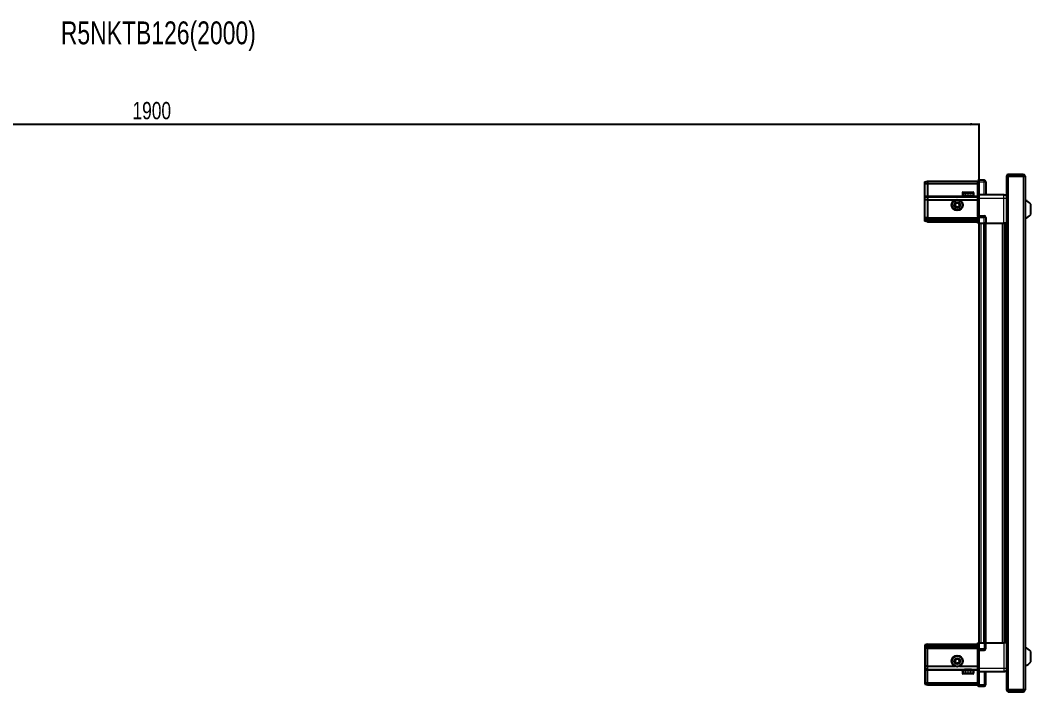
# Model space of a CAD drawing. Header units: millimetres. Extents: x 1315 to 6233, y -1323 to 1654.
# Drawn here: x 3687 to 4857, y 877 to 1654 of the extents above; entities that cross this region are included whole.
import ezdxf

# ---------------------------------------------------------------- set-up
doc = ezdxf.new("R2010")
doc.units = ezdxf.units.MM
doc.layers.add('FORMAT', color=7, linetype='Continuous')
doc.styles.add('SLDTEXTSTYLE0', font='TXT', dxfattribs={"width": 0.75})
doc.dimstyles.new('SLDDIMSTYLE0', dxfattribs={"dimtxt": 20, "dimasz": 10, "dimexe": 0, "dimexo": 0.0625, "dimgap": 5, "dimtad": 2, "dimdec": 1, "dimrnd": 1e-09, "dimzin": 12, "dimdsep": 46, "dimtxsty": 'SLDTEXTSTYLE0', "dimsah": 1, "dimcen": 0.09, "dimadec": 0, "dimazin": 3, "dimtfac": 1, "dimtofl": 0, "dimtmove": 0, "dimatfit": 3, "dimfxl": 0, "dimfrac": 2, "dimtolj": 1, "dimtzin": 12, "dimarcsym": 0})

# ---------------------------------------------------------------- blocks, each defined once
blk = doc.blocks.new('_D_5')
at = {"layer": 'FORMAT'}
for p, q in [((2897, 1419.3), (2897, 1534.8)), ((2897, 1533.8), (4797, 1533.8)), ((4797, 1419.3), (4797, 1534.8))]:
    blk.add_line(p, q, dxfattribs=at)
for points in [[(2897, 1533.8), (2907, 1532.3), (2907, 1535.4)], [(4797, 1533.8), (4787, 1535.4), (4787, 1532.3)]]:
    blk.add_solid(points, dxfattribs=at)
at = {"layer": 'FORMAT', "insert": (3817.4, 1559.6), "char_height": 20, "attachment_point": 1, "style": 'SLDTEXTSTYLE0'}
blk.add_mtext('1900', dxfattribs=at)

msp = doc.modelspace()

# ---------------------------------------------------------------- linework, layer by layer
at = {"color": 7, "linetype": 'Continuous', "lineweight": 25}
for p, q in [((4828.83, 1473.72), (4828.83, 1461.32)), ((4830.33, 1473.72), (4830.33, 1461.32)), ((4830.83, 1460.82), (4830.83, 1473.72)), ((4830.83, 1473.72), (4848.23, 1473.72)), ((4848.23, 1475.82), (4830.93, 1475.82)), ((4848.23, 1474.32), (4830.93, 1474.32)), ((4848.23, 1474.32), (4848.23, 1475.82)), ((4848.23, 1473.72), (4850.33, 1473.72)), ((4850.33, 1473.72), (4850.33, 878.92)), ((4734.33, 1467.02), (4737.33, 1467.82)), ((4734.33, 1465.17), (4734.33, 1467.02)), ((4734.33, 1465.17), (4737.33, 1465.32)), ((4734.33, 1450.82), (4734.33, 1465.17)), ((4737.33, 1467.82), (4737.33, 1465.32)), ((4737.33, 1467.82), (4795.63, 1467.82)), ((4737.33, 1465.32), (4737.33, 1450.82)), ((4737.33, 1465.32), (4795.63, 1465.32)), ((4796.49, 1469.32), (4795.63, 1468.82)), ((4796.49, 1469.32), (4795.63, 1468.82)), ((4795.63, 1468.82), (4795.63, 1467.32)), ((4795.63, 1452.52), (4795.63, 1467.32)), ((4796.83, 1469.32), (4796.49, 1469.32)), ((4796.83, 1469.32), (4796.49, 1469.32)), ((4796.83, 1469.32), (4796.83, 1469.32)), ((4796.83, 1467.32), (4796.83, 1469.32)), ((4796.83, 1469.32), (4802.83, 1469.32)), ((4796.83, 1467.32), (4796.83, 1452.52)), ((4804.83, 1467.32), (4804.83, 1452.32)), ((4734.33, 1449.02), (4734.33, 1450.82)), ((4737.33, 1450.82), (4737.33, 1449.82)), ((4777.83, 1454.22), (4777.83, 1451.32)), ((4777.83, 1451.32), (4777.86, 1451.32)), ((4777.98, 1451.82), (4777.86, 1451.82)), ((4777.86, 1451.82), (4777.86, 1451.32)), ((4777.86, 1451.32), (4777.98, 1451.32)), ((4777.98, 1451.82), (4777.98, 1451.32)), ((4777.98, 1451.32), (4778.39, 1451.32)), ((4778.73, 1451.82), (4778.39, 1451.82)), ((4778.39, 1451.82), (4778.39, 1451.32)), ((4778.39, 1451.32), (4778.73, 1451.32)), ((4778.63, 1455.02), (4790.03, 1455.02)), ((4778.73, 1451.82), (4778.73, 1451.32)), ((4778.73, 1451.32), (4779.51, 1451.32)), ((4780.03, 1451.82), (4779.51, 1451.82)), ((4779.51, 1451.82), (4779.51, 1451.32)), ((4779.51, 1451.32), (4780.03, 1451.32)), ((4779.93, 1451.32), (4779.93, 1451.22)), ((4779.93, 1451.22), (4788.73, 1451.22)), ((4780.03, 1451.82), (4780.03, 1451.32)), ((4780.03, 1451.32), (4781.09, 1451.32)), ((4780.33, 1450.82), (4781.02, 1450.34)), ((4780.33, 1450.82), (4788.33, 1450.82)), ((4781.02, 1450.34), (4780.33, 1449.86)), ((4781.02, 1450.34), (4787.64, 1450.34)), ((4781.75, 1451.82), (4781.09, 1451.82)), ((4781.09, 1451.82), (4781.09, 1451.32)), ((4781.09, 1451.32), (4781.75, 1451.32)), ((4781.75, 1451.82), (4781.75, 1451.32)), ((4781.75, 1451.32), (4782.99, 1451.32)), ((4783.72, 1451.82), (4782.99, 1451.82)), ((4782.99, 1451.82), (4782.99, 1451.32)), ((4782.99, 1451.32), (4783.42, 1451.32)), ((4783.42, 1451.82), (4783.42, 1451.32)), ((4783.72, 1451.82), (4783.72, 1451.32)), ((4783.72, 1451.32), (4785.02, 1451.32)), ((4785.75, 1451.82), (4785.02, 1451.82)), ((4785.02, 1451.82), (4785.02, 1451.32)), ((4785.29, 1451.82), (4785.29, 1451.32)), ((4785.29, 1451.32), (4785.75, 1451.32)), ((4785.75, 1451.82), (4785.75, 1451.32)), ((4785.75, 1451.32), (4786.98, 1451.32)), ((4787.64, 1451.82), (4786.98, 1451.82)), ((4786.98, 1451.82), (4786.98, 1451.32)), ((4786.98, 1451.32), (4787.64, 1451.32)), ((4787.64, 1451.82), (4787.64, 1451.32)), ((4787.64, 1451.32), (4788.69, 1451.32)), ((4787.64, 1450.34), (4788.33, 1450.82)), ((4788.33, 1449.86), (4787.64, 1450.34)), ((4789.21, 1451.82), (4788.69, 1451.82)), ((4788.69, 1451.82), (4788.69, 1451.32)), ((4788.69, 1451.32), (4789.21, 1451.32)), ((4788.73, 1451.22), (4788.73, 1451.32)), ((4789.21, 1451.82), (4789.21, 1451.32)), ((4789.21, 1451.32), (4789.96, 1451.32)), ((4790.29, 1451.82), (4789.96, 1451.82)), ((4789.96, 1451.82), (4789.96, 1451.32)), ((4789.96, 1451.32), (4790.29, 1451.32)), ((4790.29, 1451.82), (4790.29, 1451.32)), ((4790.29, 1451.32), (4790.69, 1451.32)), ((4790.8, 1451.82), (4790.69, 1451.82)), ((4790.69, 1451.82), (4790.69, 1451.32)), ((4790.69, 1451.32), (4790.8, 1451.32)), ((4790.8, 1451.82), (4790.8, 1451.32)), ((4790.8, 1451.32), (4790.83, 1451.32)), ((4790.83, 1451.32), (4790.83, 1454.22)), ((4795.63, 1452.32), (4795.63, 1452.52)), ((4796.83, 1452.32), (4795.63, 1452.32)), ((4795.63, 1448.32), (4795.63, 1452.32)), ((4796.83, 1452.52), (4796.83, 1452.32)), ((4796.83, 1452.32), (4796.83, 1448.32)), ((4796.83, 1452.32), (4825.83, 1452.32)), ((4828.73, 1460.82), (4828.73, 891.82)), ((4828.73, 1460.82), (4830.83, 1460.82)), ((4828.83, 1461.32), (4830.33, 1461.32)), ((4734.33, 1449.02), (4737.33, 1449.82)), ((4734.33, 1445.99), (4734.33, 1449.02)), ((4737.33, 1446.32), (4734.33, 1445.99)), ((4734.33, 1425.82), (4734.33, 1445.99)), ((4737.33, 1449.82), (4737.33, 1446.32)), ((4737.33, 1449.82), (4795.63, 1449.82)), ((4737.33, 1446.32), (4737.33, 1425.82)), ((4737.33, 1446.32), (4769.33, 1446.32)), ((4774.33, 1446.32), (4795.63, 1446.32)), ((4780.33, 1449.86), (4780.33, 1449.82)), ((4780.33, 1449.86), (4788.33, 1449.86)), ((4788.33, 1449.82), (4788.33, 1449.86)), ((4795.63, 1428.02), (4795.63, 1448.32)), ((4796.83, 1448.32), (4796.83, 1428.02)), ((4856.93, 1429.32), (4856.93, 1441.32)), ((4795.63, 1427.82), (4795.63, 1428.02)), ((4796.83, 1427.82), (4795.63, 1427.82)), ((4795.63, 1427.82), (4795.63, 1427.15)), ((4795.63, 1419.32), (4795.63, 1427.15)), ((4796.83, 1428.02), (4796.83, 1427.82)), ((4796.83, 1425.82), (4796.83, 1427.82)), ((4796.83, 1427.82), (4802.83, 1427.82)), ((4796.83, 1425.82), (4796.83, 1427.82)), ((4734.33, 1424.02), (4734.33, 1425.82)), ((4737.33, 1424.82), (4734.33, 1424.02)), ((4734.33, 1423.28), (4734.33, 1424.02)), ((4737.33, 1423.82), (4734.33, 1423.28)), ((4734.33, 1422.78), (4734.33, 1423.28)), ((4737.33, 1422.32), (4734.33, 1422.78)), ((4734.33, 1421.63), (4734.33, 1422.78)), ((4737.33, 1420.82), (4734.33, 1421.63)), ((4737.33, 1425.82), (4737.33, 1424.82)), ((4737.33, 1424.82), (4737.33, 1423.82)), ((4737.33, 1424.82), (4795.63, 1424.82)), ((4737.33, 1423.82), (4737.33, 1422.32)), ((4737.33, 1423.82), (4795.63, 1423.82)), ((4737.33, 1422.32), (4737.33, 1420.82)), ((4737.33, 1422.32), (4795.63, 1422.32)), ((4737.33, 1420.82), (4795.63, 1420.82)), ((4796.49, 1419.32), (4795.63, 1419.32)), ((4796.49, 1425.82), (4796.49, 1419.32)), ((4796.83, 1419.32), (4796.49, 1419.32)), ((4796.83, 1425.82), (4796.83, 1419.32)), ((4796.83, 1419.32), (4802.83, 1419.32)), ((4796.98, 1419.32), (4796.98, 933.32)), ((4804.83, 1419.32), (4802.83, 1419.32)), ((4804.18, 1419.32), (4804.18, 933.32)), ((4804.83, 1425.82), (4804.83, 1419.32)), ((4804.83, 1419.32), (4825.83, 1419.32)), ((4826.85, 933.32), (4826.85, 1419.32)), ((4826.88, 933.32), (4826.88, 1419.32)), ((4828.68, 1419.32), (4828.68, 933.32)), ((4737.33, 931.82), (4734.33, 931.02)), ((4734.33, 931.02), (4734.33, 929.87)), ((4737.33, 930.32), (4734.33, 929.87)), ((4734.33, 929.87), (4734.33, 929.37)), ((4737.33, 928.82), (4734.33, 929.37)), ((4734.33, 929.37), (4734.33, 928.63)), ((4737.33, 927.82), (4734.33, 928.63)), ((4734.33, 928.63), (4734.33, 926.82)), ((4734.33, 926.82), (4734.33, 906.66)), ((4737.33, 930.32), (4737.33, 931.82)), ((4737.33, 931.82), (4795.63, 931.82)), ((4737.33, 928.82), (4737.33, 930.32)), ((4737.33, 930.32), (4795.63, 930.32)), ((4737.33, 928.82), (4795.63, 928.82)), ((4737.33, 927.82), (4737.33, 928.82)), ((4737.33, 927.82), (4795.63, 927.82)), ((4737.33, 926.82), (4737.33, 927.82)), ((4737.33, 906.32), (4737.33, 926.82)), ((4795.63, 925.5), (4795.63, 933.32)), ((4795.63, 933.32), (4796.49, 933.32)), ((4795.63, 925.5), (4795.63, 924.82)), ((4796.83, 924.82), (4795.63, 924.82)), ((4795.63, 924.62), (4795.63, 924.82)), ((4795.63, 904.32), (4795.63, 924.62)), ((4796.49, 933.32), (4796.49, 933.32)), ((4796.49, 933.32), (4796.49, 926.82)), ((4796.83, 933.32), (4796.49, 933.32)), ((4796.83, 933.32), (4796.83, 926.82)), ((4796.83, 933.32), (4796.83, 933.32)), ((4796.83, 933.32), (4802.83, 933.32)), ((4796.83, 933.32), (4796.83, 926.82)), ((4796.83, 924.82), (4796.83, 926.82)), ((4796.83, 924.82), (4796.83, 924.62)), ((4796.83, 924.82), (4802.83, 924.82)), ((4796.83, 924.62), (4796.83, 904.32)), ((4804.83, 933.32), (4802.83, 933.32)), ((4804.83, 926.82), (4804.83, 933.32)), ((4804.83, 933.32), (4825.83, 933.32)), ((4856.93, 911.32), (4856.93, 923.32)), ((4737.33, 906.32), (4734.33, 906.66)), ((4734.33, 906.66), (4734.33, 903.63)), ((4734.33, 903.63), (4737.33, 902.82)), ((4734.33, 903.63), (4734.33, 901.82)), ((4734.33, 901.82), (4734.33, 887.48)), ((4737.33, 906.32), (4769.33, 906.32)), ((4737.33, 902.82), (4737.33, 906.32)), ((4737.33, 902.82), (4795.63, 902.82)), ((4737.33, 901.82), (4737.33, 902.82)), ((4737.33, 887.32), (4737.33, 901.82)), ((4774.33, 906.32), (4795.63, 906.32)), ((4777.83, 901.32), (4777.83, 898.42)), ((4777.85, 901.32), (4777.83, 901.32)), ((4777.85, 900.82), (4777.85, 901.32)), ((4777.94, 901.32), (4777.85, 901.32)), ((4777.85, 900.82), (4777.94, 900.82)), ((4777.94, 900.82), (4777.94, 901.32)), ((4778.32, 901.32), (4777.94, 901.32)), ((4778.32, 900.82), (4778.32, 901.32)), ((4778.63, 901.32), (4778.32, 901.32)), ((4778.32, 900.82), (4778.63, 900.82)), ((4778.63, 900.82), (4778.63, 901.32)), ((4779.37, 901.32), (4778.63, 901.32)), ((4779.37, 900.82), (4779.37, 901.32)), ((4779.88, 901.32), (4779.37, 901.32)), ((4779.37, 900.82), (4779.88, 900.82)), ((4779.88, 900.82), (4779.88, 901.32)), ((4780.92, 901.32), (4779.88, 901.32)), ((4779.93, 901.42), (4779.93, 901.32)), ((4788.73, 901.42), (4779.93, 901.42)), ((4780.33, 902.82), (4780.33, 902.79)), ((4780.33, 902.79), (4781.02, 902.31)), ((4788.33, 902.79), (4780.33, 902.79)), ((4781.02, 902.31), (4780.33, 901.82)), ((4788.33, 901.82), (4780.33, 901.82)), ((4780.92, 900.82), (4780.92, 901.32)), ((4781.57, 901.32), (4780.92, 901.32)), ((4780.92, 900.82), (4781.57, 900.82)), ((4787.64, 902.31), (4781.02, 902.31)), ((4781.57, 900.82), (4781.57, 901.32)), ((4782.79, 901.32), (4781.57, 901.32)), ((4782.79, 900.82), (4782.79, 901.32)), ((4783.29, 901.32), (4782.79, 901.32)), ((4782.79, 900.82), (4783.52, 900.82)), ((4783.29, 900.82), (4783.29, 901.32)), ((4783.52, 900.82), (4783.52, 901.32)), ((4784.82, 901.32), (4783.52, 901.32)), ((4784.82, 900.82), (4784.82, 901.32)), ((4784.82, 900.82), (4785.55, 900.82)), ((4785.16, 900.82), (4785.16, 901.32)), ((4785.55, 901.32), (4785.16, 901.32)), ((4785.55, 900.82), (4785.55, 901.32)), ((4786.8, 901.32), (4785.55, 901.32)), ((4786.8, 900.82), (4786.8, 901.32)), ((4787.46, 901.32), (4786.8, 901.32)), ((4786.8, 900.82), (4787.46, 900.82)), ((4787.46, 900.82), (4787.46, 901.32)), ((4788.54, 901.32), (4787.46, 901.32)), ((4787.64, 902.31), (4788.33, 902.79)), ((4788.33, 901.82), (4787.64, 902.31)), ((4788.33, 902.79), (4788.33, 902.82)), ((4788.54, 900.82), (4788.54, 901.32)), ((4789.07, 901.32), (4788.54, 901.32)), ((4788.54, 900.82), (4789.07, 900.82)), ((4788.73, 901.32), (4788.73, 901.42)), ((4789.07, 900.82), (4789.07, 901.32)), ((4789.86, 901.32), (4789.07, 901.32)), ((4789.86, 900.82), (4789.86, 901.32)), ((4790.21, 901.32), (4789.86, 901.32)), ((4789.86, 900.82), (4790.21, 900.82)), ((4790.21, 900.82), (4790.21, 901.32)), ((4790.64, 901.32), (4790.21, 901.32)), ((4790.64, 900.82), (4790.64, 901.32)), ((4790.78, 901.32), (4790.64, 901.32)), ((4790.64, 900.82), (4790.78, 900.82)), ((4790.78, 900.82), (4790.78, 901.32)), ((4790.83, 901.32), (4790.78, 901.32)), ((4790.83, 898.42), (4790.83, 901.32)), ((4795.63, 900.32), (4795.63, 904.32)), ((4796.83, 904.32), (4796.83, 900.32)), ((4790.03, 897.62), (4778.63, 897.62)), ((4796.83, 900.32), (4795.63, 900.32)), ((4795.63, 900.12), (4795.63, 900.32)), ((4795.63, 885.32), (4795.63, 900.12)), ((4796.83, 900.32), (4796.83, 900.12)), ((4796.83, 900.32), (4825.83, 900.32)), ((4796.83, 900.12), (4796.83, 885.32)), ((4796.83, 900.12), (4796.83, 885.32)), ((4804.83, 885.32), (4804.83, 900.32)), ((4830.83, 891.82), (4828.73, 891.82)), ((4828.83, 891.32), (4830.33, 891.32)), ((4828.83, 891.32), (4828.83, 878.92)), ((4830.33, 891.32), (4830.33, 878.92)), ((4830.83, 878.92), (4830.83, 891.82)), ((4734.33, 887.48), (4737.33, 887.32)), ((4734.33, 887.48), (4734.33, 885.63)), ((4734.33, 885.63), (4737.33, 884.82)), ((4737.33, 887.32), (4795.63, 887.32)), ((4737.33, 884.82), (4737.33, 887.32)), ((4737.33, 884.82), (4795.63, 884.82)), ((4795.63, 885.32), (4795.63, 883.82)), ((4795.63, 883.82), (4796.49, 883.32)), ((4796.83, 883.32), (4796.49, 883.32)), ((4796.83, 883.32), (4796.83, 885.32)), ((4796.83, 883.32), (4802.83, 883.32)), ((4848.23, 878.92), (4830.83, 878.92)), ((4830.93, 878.32), (4848.23, 878.32)), ((4850.33, 878.92), (4848.23, 878.92)), ((4848.23, 878.32), (4848.23, 876.82)), ((4830.93, 876.82), (4848.23, 876.82))]:
    msp.add_line(p, q, dxfattribs=at)
at = {"color": 8, "linetype": 'Continuous', "lineweight": 18}
for p, q in [((4830.33, 1473.72), (4828.83, 1473.72)), ((4830.93, 1474.32), (4830.93, 1475.82)), ((4848.23, 1473.72), (4848.23, 878.92)), ((4796.83, 1467.32), (4795.63, 1467.32)), ((4796.83, 1467.32), (4802.83, 1467.32)), ((4802.83, 1467.32), (4802.83, 1469.32)), ((4802.83, 1452.32), (4802.83, 1467.32)), ((4802.83, 1467.32), (4804.83, 1467.32)), ((4734.33, 1450.82), (4737.33, 1450.82)), ((4737.33, 1450.82), (4780.33, 1450.82)), ((4777.83, 1454.22), (4790.83, 1454.22)), ((4788.33, 1450.82), (4795.63, 1450.82)), ((4795.63, 1452.52), (4796.83, 1452.52)), ((4830.83, 1460.82), (4830.83, 891.82)), ((4796.83, 1448.32), (4795.63, 1448.32)), ((4796.83, 1448.32), (4825.83, 1448.32)), ((4825.83, 1419.32), (4825.83, 1448.32)), ((4795.63, 1428.02), (4796.83, 1428.02)), ((4802.83, 1425.82), (4802.83, 1427.82)), ((4737.33, 1425.82), (4734.33, 1425.82)), ((4737.33, 1425.82), (4795.63, 1425.82)), ((4796.83, 1425.82), (4796.49, 1425.82)), ((4796.83, 1425.82), (4802.83, 1425.82)), ((4798.98, 1419.32), (4798.98, 933.32)), ((4802.18, 1419.32), (4802.18, 933.32)), ((4804.83, 1425.82), (4802.83, 1425.82)), ((4802.83, 1419.32), (4802.83, 1425.82)), ((4804.83, 1419.32), (4804.83, 933.32)), ((4824.23, 933.32), (4824.23, 1419.32)), ((4825.64, 1419.32), (4825.64, 933.32)), ((4828.09, 933.32), (4828.09, 1419.32)), ((4737.33, 926.82), (4734.33, 926.82)), ((4737.33, 926.82), (4795.63, 926.82)), ((4796.83, 924.62), (4795.63, 924.62)), ((4796.83, 933.32), (4796.49, 933.32)), ((4796.83, 926.82), (4796.49, 926.82)), ((4796.83, 926.82), (4802.83, 926.82)), ((4802.83, 933.32), (4802.83, 926.82)), ((4804.83, 926.82), (4802.83, 926.82)), ((4802.83, 926.82), (4802.83, 924.82)), ((4825.83, 933.32), (4825.83, 904.32)), ((4734.33, 901.82), (4737.33, 901.82)), ((4737.33, 901.82), (4780.33, 901.82)), ((4788.33, 901.82), (4795.63, 901.82)), ((4796.83, 904.32), (4795.63, 904.32)), ((4796.83, 904.32), (4825.83, 904.32)), ((4790.83, 898.42), (4777.83, 898.42)), ((4796.83, 900.12), (4795.63, 900.12)), ((4802.83, 900.32), (4802.83, 885.32)), ((4796.83, 885.32), (4795.63, 885.32)), ((4796.83, 885.32), (4802.83, 885.32)), ((4802.83, 885.32), (4802.83, 883.32)), ((4802.83, 885.32), (4804.83, 885.32)), ((4830.33, 878.92), (4828.83, 878.92)), ((4830.93, 878.32), (4830.93, 876.82))]:
    msp.add_line(p, q, dxfattribs=at)
at = {"color": 7, "linetype": 'Continuous', "lineweight": 25}
for centre, radius in [((4771.83, 1440.32), 6.5), ((4771.83, 1440.32), 3.46), ((4771.83, 912.32), 6.5), ((4771.83, 912.32), 3.46)]:
    msp.add_circle(centre, radius, dxfattribs=at)
at = {"color": 8, "linetype": 'Continuous', "lineweight": 18}
for centre in [(4771.83, 1440.32), (4771.83, 912.32)]:
    msp.add_circle(centre, 5.7, dxfattribs=at)
at = {"color": 7, "linetype": 'Continuous', "lineweight": 25}
for centre, radius, start, end in [((4830.93, 1473.72), 2.1, 90, 180), ((4830.93, 1473.72), 0.6, 90, 180), ((4848.23, 1473.72), 2.1, 0, 90), ((4848.23, 1473.72), 0.6, 0, 90), ((4802.83, 1467.32), 2, 0, 90), ((4778.63, 1454.22), 0.8, 90, 180), ((4779.93, 1450.82), 0.4, 0, 90), ((4788.73, 1450.82), 0.4, 90, 180), ((4790.03, 1454.22), 0.8, 0, 90), ((4771.83, 1440.32), 2.5, 120.74103, 180.74103), ((4771.83, 1440.32), 2.5, 180.74103, 240.74103), ((4771.83, 1440.32), 2.5, 60.74103, 120.74103), ((4771.83, 1440.32), 2.5, 0.74103, 60.74103), ((4771.83, 1440.32), 2.5, 300.74103, 0.74103), ((4847.3, 1434.3), 11.91, 36.1266, 75.29965), ((4771.83, 1440.32), 2.5, 240.74103, 300.74103), ((4802.83, 1425.82), 2, 0, 90), ((4847.3, 1436.35), 11.91, 284.70035, 323.8734), ((4802.83, 926.82), 2, 270, 0), ((4847.3, 916.3), 11.91, 36.1266, 75.29965), ((4771.83, 912.32), 2.5, 155.91157, 215.91157), ((4771.83, 912.32), 2.5, 95.91157, 155.91157), ((4771.83, 912.32), 2.5, 35.91157, 95.91157), ((4771.83, 912.32), 2.5, 335.91157, 35.91157), ((4771.83, 912.32), 2.5, 215.91157, 275.91157), ((4771.83, 912.32), 2.5, 275.91157, 335.91157), ((4779.93, 901.82), 0.4, 270, 0), ((4788.73, 901.82), 0.4, 180, 270), ((4847.3, 918.35), 11.91, 284.70035, 323.8734), ((4778.63, 898.42), 0.8, 180, 270), ((4790.03, 898.42), 0.8, 270, 0), ((4802.83, 885.32), 2, 270, 0), ((4830.93, 878.92), 2.1, 180, 270), ((4830.93, 878.92), 0.6, 180, 270), ((4848.23, 878.92), 0.6, 270, 0), ((4848.23, 878.92), 2.1, 270, 0)]:
    msp.add_arc(centre, radius, start, end, dxfattribs=at)
for centre, start_param, end_param in [((4793.03, 1425.82), 0, 0.7227342), ((4793.03, 926.82), 5.5604511, 6.2831853)]:
    msp.add_ellipse(centre, major_axis=(3.46, 0), ratio=0.5773503, start_param=start_param, end_param=end_param, dxfattribs=at)
for points, knots in [([(4825.83, 1452.32), (4826.27, 1452.28), (4826.95, 1452.21), (4827.76, 1451.77), (4828.31, 1451.33), (4828.59, 1450.96), (4828.73, 1450.77)], [0, 0, 0, 0, 0.38429816, 0.59117259, 0.8024372, 1, 1, 1, 1]), ([(4769.31, 1441.73), (4769.75, 1442), (4770.58, 1442.49), (4771.41, 1442.98), (4771.79, 1443.21)], [0, 0, 0, 0, 0.5346859, 1, 1, 1, 1]), ([(4769.35, 1438.85), (4769.34, 1438.97), (4769.34, 1439.57), (4769.32, 1440.57), (4769.31, 1441.39), (4769.31, 1441.73)], [0, 0, 0, 0, 0.1331247, 0.6370994, 1, 1, 1, 1]), ([(4771.86, 1437.44), (4771.41, 1437.69), (4770.57, 1438.16), (4769.74, 1438.63), (4769.35, 1438.85)], [0, 0, 0, 0, 0.53468586, 1, 1, 1, 1]), ([(4771.79, 1443.21), (4772.24, 1442.96), (4773.08, 1442.49), (4773.92, 1442.02), (4774.31, 1441.8)], [0, 0, 0, 0, 0.5346859, 1, 1, 1, 1]), ([(4774.35, 1438.91), (4773.9, 1438.65), (4773.07, 1438.16), (4772.25, 1437.67), (4771.86, 1437.44)], [0, 0, 0, 0, 0.5346859, 1, 1, 1, 1]), ([(4774.31, 1441.8), (4774.31, 1441.45), (4774.32, 1440.63), (4774.34, 1439.64), (4774.34, 1439.04), (4774.35, 1438.91)], [0, 0, 0, 0, 0.36290056, 0.86687533, 1, 1, 1, 1]), ([(4828.68, 1419.32), (4828.64, 1419.32), (4828.42, 1419.32), (4827.7, 1419.32), (4826.74, 1419.32), (4826.09, 1419.32), (4825.83, 1419.32)], [0, 0, 0, 0, 0.0717073, 0.4209791, 0.7702508, 1, 1, 1, 1]), ([(4828.68, 933.32), (4828.64, 933.32), (4828.42, 933.32), (4827.7, 933.32), (4826.74, 933.32), (4826.09, 933.32), (4825.83, 933.32)], [0, 0, 0, 0, 0.0717073, 0.4209791, 0.7702508, 1, 1, 1, 1]), ([(4768.96, 912.03), (4769.17, 912.5), (4769.56, 913.38), (4769.95, 914.25), (4770.13, 914.66)], [0, 0, 0, 0, 0.5346859, 1, 1, 1, 1]), ([(4770.13, 914.66), (4770.48, 914.7), (4771.3, 914.78), (4772.29, 914.88), (4772.88, 914.95), (4773.01, 914.96)], [0, 0, 0, 0, 0.3629006, 0.8668753, 1, 1, 1, 1]), ([(4773.01, 914.96), (4773.31, 914.54), (4773.87, 913.76), (4774.44, 912.98), (4774.7, 912.62)], [0, 0, 0, 0, 0.5346859, 1, 1, 1, 1]), ([(4774.7, 912.62), (4774.49, 912.15), (4774.09, 911.27), (4773.7, 910.39), (4773.52, 909.99)], [0, 0, 0, 0, 0.5346859, 1, 1, 1, 1]), ([(4770.65, 909.69), (4770.35, 910.11), (4769.78, 910.89), (4769.22, 911.66), (4768.96, 912.03)], [0, 0, 0, 0, 0.5346859, 1, 1, 1, 1]), ([(4773.52, 909.99), (4773.4, 909.97), (4772.8, 909.91), (4771.81, 909.81), (4770.99, 909.72), (4770.65, 909.69)], [0, 0, 0, 0, 0.1331247, 0.6370994, 1, 1, 1, 1]), ([(4825.83, 900.32), (4826.27, 900.37), (4826.95, 900.44), (4827.76, 900.88), (4828.31, 901.32), (4828.59, 901.69), (4828.73, 901.87)], [0, 0, 0, 0, 0.38429816, 0.59117259, 0.8024372, 1, 1, 1, 1])]:
    msp.add_open_spline(points, degree=3, knots=knots, dxfattribs=at)
at = {"color": 8, "linetype": 'Continuous', "lineweight": 18}
for points in [[(4825.83, 1448.32), (4825.83, 1448.85), (4825.83, 1449.9), (4825.83, 1451.22), (4825.83, 1452.14), (4825.83, 1452.26), (4825.83, 1452.32)], [(4825.83, 904.32), (4825.83, 903.8), (4825.83, 902.75), (4825.83, 901.43), (4825.83, 900.5), (4825.83, 900.38), (4825.83, 900.32)]]:
    msp.add_open_spline(points, degree=3, dxfattribs=at)
for points in [[(4825.83, 1448.32), (4826.27, 1448.32), (4826.95, 1448.32), (4827.76, 1448.32), (4828.31, 1448.32), (4828.59, 1448.32), (4828.73, 1448.32)], [(4825.83, 904.32), (4826.27, 904.32), (4826.95, 904.32), (4827.76, 904.32), (4828.31, 904.32), (4828.59, 904.32), (4828.73, 904.32)]]:
    msp.add_open_spline(points, degree=3, knots=[0, 0, 0, 0, 0.3842982, 0.5911726, 0.8024372, 1, 1, 1, 1], dxfattribs=at)

# ---------------------------------------------------------------- texts
at = {"layer": 'FORMAT', "insert": (3734.45, 1652.85), "char_height": 26.4583, "attachment_point": 1, "style": 'SLDTEXTSTYLE0'}
msp.add_mtext('R5NKTB126(2000)', dxfattribs=at)

# ---------------------------------------------------------------- dimensions: what is measured, and where the dimension line sits
at = {"layer": 'FORMAT'}
dim = msp.add_linear_dim(base=(4796.98, 1533.82), p1=(2896.98, 1419.32), p2=(4796.98, 1419.32), angle=0, dimstyle='SLDDIMSTYLE0', dxfattribs=at)
dim.commit()
dim.dimension.update_dxf_attribs({"geometry": '_D_5', "text_midpoint": (3846.98, 1533.82), "dimtype": 160})

doc.saveas('drawing.dxf')
